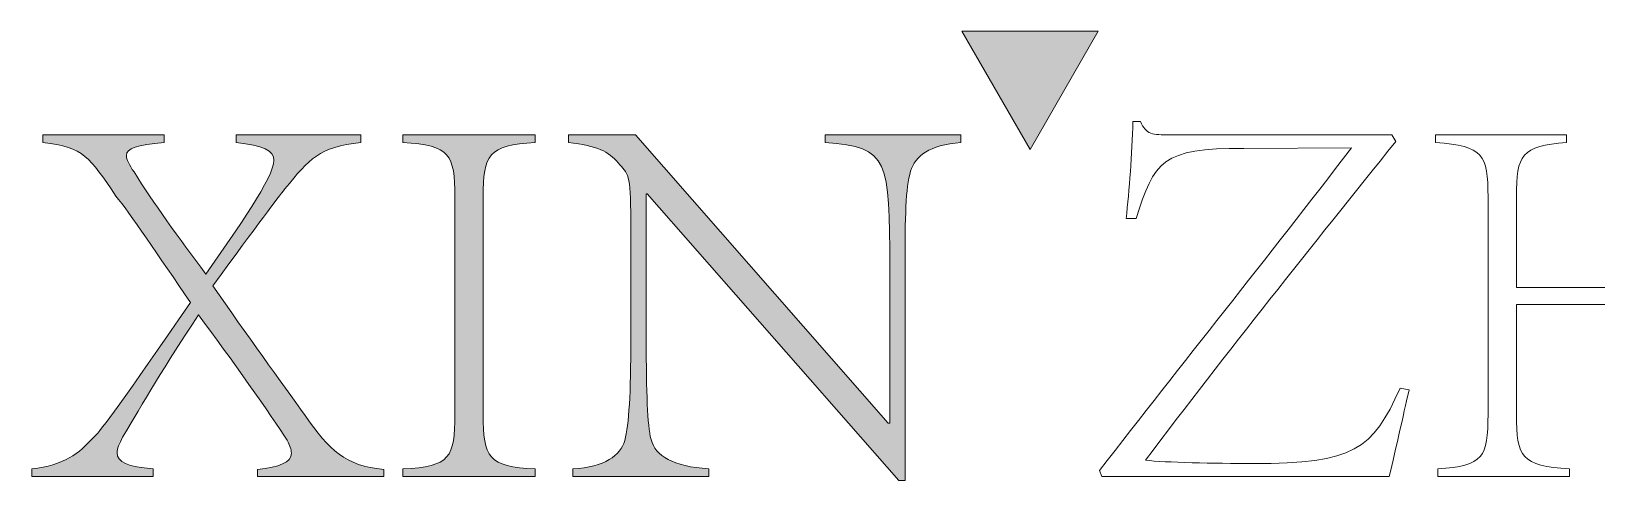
# Model space of a CAD drawing. Header units: inches. Extents: x -3272461 to -2504170, y 403793 to 1071042.
# Drawn here: x -2974994 to -2973980, y 892658 to 892950 of the extents above; entities that cross this region are included whole.
import ezdxf

# ---------------------------------------------------------------- set-up
doc = ezdxf.new("R2010")
doc.units = ezdxf.units.IN
doc.header["$LTSCALE"] = 1000
doc.header["$MEASUREMENT"] = 0
doc.layers.get('0').update_dxf_attribs({"lineweight": 18})

msp = doc.modelspace()

# ---------------------------------------------------------------- hatches: boundary and pattern name
msp.add_hatch(color=256).paths.add_polyline_path([(-2974302.5, 892950), (-2974346.7, 892873.3), (-2974391, 892950)], flags=0)
h = msp.add_hatch(color=256)
edge = h.paths.add_edge_path(flags=0)
edge.add_spline(control_points=[(-2974642.9, 892661.3), (-2974642.9, 892661.3), (-2974642.9, 892666.3), (-2974642.9, 892666.3)], knot_values=[0, 0, 0, 0, 4.960938, 4.960938, 4.960938, 4.960938], weights=[1, 1, 1, 1], degree=3, periodic=0)
edge.add_spline(control_points=[(-2974642.9, 892666.3), (-2974622, 892667.7), (-2974612.1, 892674.8), (-2974609.2, 892684.7)], knot_values=[0, 0, 0, 0, 40.899243, 40.899243, 40.899243, 40.899243], weights=[1, 1, 1, 1], degree=3, periodic=0)
edge.add_spline(control_points=[(-2974609.2, 892684.7), (-2974606.4, 892695.3), (-2974605.3, 892714.8), (-2974605.3, 892750.5)], knot_values=[0, 0, 0, 0, 66.07788, 66.07788, 66.07788, 66.07788], weights=[1, 1, 1, 1], degree=3, periodic=0)
edge.add_spline(control_points=[(-2974605.3, 892750.5), (-2974605.3, 892750.5), (-2974605.3, 892827.3), (-2974605.3, 892827.3)], knot_values=[0, 0, 0, 0, 76.808404, 76.808404, 76.808404, 76.808404], weights=[1, 1, 1, 1], degree=3, periodic=0)
edge.add_spline(control_points=[(-2974605.3, 892827.3), (-2974605.3, 892858.8), (-2974607.1, 892857), (-2974613.5, 892864.8)], knot_values=[0, 0, 0, 0, 39.685295, 39.685295, 39.685295, 39.685295], weights=[1, 1, 1, 1], degree=3, periodic=0)
edge.add_spline(control_points=[(-2974613.5, 892864.8), (-2974619.5, 892871.9), (-2974626.9, 892875.8), (-2974645.7, 892877.9)], knot_values=[0, 0, 0, 0, 35.704408, 35.704408, 35.704408, 35.704408], weights=[1, 1, 1, 1], degree=3, periodic=0)
edge.add_spline(control_points=[(-2974645.7, 892877.9), (-2974645.7, 892877.9), (-2974645.7, 892882.9), (-2974645.7, 892882.9)], knot_values=[0, 0, 0, 0, 4.960938, 4.960938, 4.960938, 4.960938], weights=[1, 1, 1, 1], degree=3, periodic=0)
edge.add_spline(control_points=[(-2974645.7, 892882.9), (-2974645.7, 892882.9), (-2974602.2, 892882.9), (-2974602.2, 892882.9)], knot_values=[0, 0, 0, 0, 43.528781, 43.528781, 43.528781, 43.528781], weights=[1, 1, 1, 1], degree=3, periodic=0)
edge.add_spline(control_points=[(-2974602.2, 892882.9), (-2974602.2, 892882.9), (-2974438.6, 892696), (-2974438.6, 892696)], knot_values=[0, 0, 0, 0, 248.309224, 248.309224, 248.309224, 248.309224], weights=[1, 1, 1, 1], degree=3, periodic=0)
edge.add_spline(control_points=[(-2974438.6, 892696), (-2974438.6, 892696), (-2974437.6, 892696), (-2974437.6, 892696)], knot_values=[0, 0, 0, 0, 1.06798, 1.06798, 1.06798, 1.06798], weights=[1, 1, 1, 1], degree=3, periodic=0)
edge.add_spline(control_points=[(-2974437.6, 892696), (-2974437.6, 892696), (-2974437.6, 892796.9), (-2974437.6, 892796.9)], knot_values=[0, 0, 0, 0, 100.872396, 100.872396, 100.872396, 100.872396], weights=[1, 1, 1, 1], degree=3, periodic=0)
edge.add_spline(control_points=[(-2974437.6, 892796.9), (-2974437.6, 892865.9), (-2974437.9, 892875.1), (-2974479.3, 892877.9)], knot_values=[0, 0, 0, 0, 107.785617, 107.785617, 107.785617, 107.785617], weights=[1, 1, 1, 1], degree=3, periodic=0)
edge.add_spline(control_points=[(-2974479.3, 892877.9), (-2974479.3, 892877.9), (-2974479.3, 892882.9), (-2974479.3, 892882.9)], knot_values=[0, 0, 0, 0, 4.960938, 4.960938, 4.960938, 4.960938], weights=[1, 1, 1, 1], degree=3, periodic=0)
edge.add_spline(control_points=[(-2974479.3, 892882.9), (-2974479.3, 892882.9), (-2974391.6, 892882.9), (-2974391.6, 892882.9)], knot_values=[0, 0, 0, 0, 87.763807, 87.763807, 87.763807, 87.763807], weights=[1, 1, 1, 1], degree=3, periodic=0)
edge.add_spline(control_points=[(-2974391.6, 892882.9), (-2974391.6, 892882.9), (-2974391.6, 892877.9), (-2974391.6, 892877.9)], knot_values=[0, 0, 0, 0, 4.960938, 4.960938, 4.960938, 4.960938], weights=[1, 1, 1, 1], degree=3, periodic=0)
edge.add_spline(control_points=[(-2974391.6, 892877.9), (-2974412.1, 892876.1), (-2974420.9, 892869.4), (-2974424.1, 892859.2)], knot_values=[0, 0, 0, 0, 40.103089, 40.103089, 40.103089, 40.103089], weights=[1, 1, 1, 1], degree=3, periodic=0)
edge.add_spline(control_points=[(-2974424.1, 892859.2), (-2974427.3, 892848.2), (-2974427.7, 892830.2), (-2974427.7, 892796.9)], knot_values=[0, 0, 0, 0, 62.536458, 62.536458, 62.536458, 62.536458], weights=[1, 1, 1, 1], degree=3, periodic=0)
edge.add_spline(control_points=[(-2974427.7, 892796.9), (-2974427.7, 892796.9), (-2974427.7, 892658.8), (-2974427.7, 892658.8)], knot_values=[0, 0, 0, 0, 138.044976, 138.044976, 138.044976, 138.044976], weights=[1, 1, 1, 1], degree=3, periodic=0)
edge.add_spline(control_points=[(-2974427.7, 892658.8), (-2974427.7, 892658.8), (-2974431.6, 892658.8), (-2974431.6, 892658.8)], knot_values=[0, 0, 0, 0, 3.892958, 3.892958, 3.892958, 3.892958], weights=[1, 1, 1, 1], degree=3, periodic=0)
edge.add_spline(control_points=[(-2974431.6, 892658.8), (-2974431.6, 892658.8), (-2974594.7, 892844.7), (-2974594.7, 892844.7)], knot_values=[0, 0, 0, 0, 247.291949, 247.291949, 247.291949, 247.291949], weights=[1, 1, 1, 1], degree=3, periodic=0)
edge.add_spline(control_points=[(-2974594.7, 892844.7), (-2974594.7, 892844.7), (-2974595.4, 892844.7), (-2974595.4, 892844.7)], knot_values=[0, 0, 0, 0, 0.706245, 0.706245, 0.706245, 0.706245], weights=[1, 1, 1, 1], degree=3, periodic=0)
edge.add_spline(control_points=[(-2974595.4, 892844.7), (-2974595.4, 892844.7), (-2974595.4, 892750.5), (-2974595.4, 892750.5)], knot_values=[0, 0, 0, 0, 94.15446, 94.15446, 94.15446, 94.15446], weights=[1, 1, 1, 1], degree=3, periodic=0)
edge.add_spline(control_points=[(-2974595.4, 892750.5), (-2974595.1, 892714.8), (-2974594.7, 892695.3), (-2974592.2, 892685.4)], knot_values=[0, 0, 0, 0, 65.279462, 65.279462, 65.279462, 65.279462], weights=[1, 1, 1, 1], degree=3, periodic=0)
edge.add_spline(control_points=[(-2974592.2, 892685.4), (-2974589.1, 892674.4), (-2974578.4, 892668), (-2974554.7, 892666.3)], knot_values=[0, 0, 0, 0, 44.918978, 44.918978, 44.918978, 44.918978], weights=[1, 1, 1, 1], degree=3, periodic=0)
edge.add_spline(control_points=[(-2974554.7, 892666.3), (-2974554.7, 892666.3), (-2974554.7, 892661.3), (-2974554.7, 892661.3)], knot_values=[0, 0, 0, 0, 4.960938, 4.960938, 4.960938, 4.960938], weights=[1, 1, 1, 1], degree=3, periodic=0)
edge.add_spline(control_points=[(-2974554.7, 892661.3), (-2974554.7, 892661.3), (-2974642.9, 892661.3), (-2974642.9, 892661.3)], knot_values=[0, 0, 0, 0, 88.125543, 88.125543, 88.125543, 88.125543], weights=[1, 1, 1, 1], degree=3, periodic=0)
edge = h.paths.add_edge_path(flags=0)
edge.add_spline(control_points=[(-2974752.9, 892661.3), (-2974752.9, 892661.3), (-2974752.9, 892666.3), (-2974752.9, 892666.3)], knot_values=[0, 0, 0, 0, 4.960938, 4.960938, 4.960938, 4.960938], weights=[1, 1, 1, 1], degree=3, periodic=0)
edge.add_spline(control_points=[(-2974752.9, 892666.3), (-2974722.1, 892667.7), (-2974719.3, 892673.7), (-2974719.3, 892701.7)], knot_values=[0, 0, 0, 0, 58.826532, 58.826532, 58.826532, 58.826532], weights=[1, 1, 1, 1], degree=3, periodic=0)
edge.add_spline(control_points=[(-2974719.3, 892701.7), (-2974719.3, 892701.7), (-2974719.3, 892842.5), (-2974719.3, 892842.5)], knot_values=[0, 0, 0, 0, 140.852729, 140.852729, 140.852729, 140.852729], weights=[1, 1, 1, 1], degree=3, periodic=0)
edge.add_spline(control_points=[(-2974719.3, 892842.5), (-2974719.3, 892870.1), (-2974722.1, 892876.1), (-2974752.9, 892877.9)], knot_values=[0, 0, 0, 0, 58.615989, 58.615989, 58.615989, 58.615989], weights=[1, 1, 1, 1], degree=3, periodic=0)
edge.add_spline(control_points=[(-2974752.9, 892877.9), (-2974752.9, 892877.9), (-2974752.9, 892882.9), (-2974752.9, 892882.9)], knot_values=[0, 0, 0, 0, 4.960938, 4.960938, 4.960938, 4.960938], weights=[1, 1, 1, 1], degree=3, periodic=0)
edge.add_spline(control_points=[(-2974752.9, 892882.9), (-2974752.9, 892882.9), (-2974667.3, 892882.9), (-2974667.3, 892882.9)], knot_values=[0, 0, 0, 0, 85.645074, 85.645074, 85.645074, 85.645074], weights=[1, 1, 1, 1], degree=3, periodic=0)
edge.add_spline(control_points=[(-2974667.3, 892882.9), (-2974667.3, 892882.9), (-2974667.3, 892877.9), (-2974667.3, 892877.9)], knot_values=[0, 0, 0, 0, 4.960938, 4.960938, 4.960938, 4.960938], weights=[1, 1, 1, 1], degree=3, periodic=0)
edge.add_spline(control_points=[(-2974667.3, 892877.9), (-2974697.7, 892876.1), (-2974700.9, 892870.1), (-2974700.9, 892842.5)], knot_values=[0, 0, 0, 0, 58.517952, 58.517952, 58.517952, 58.517952], weights=[1, 1, 1, 1], degree=3, periodic=0)
edge.add_spline(control_points=[(-2974700.9, 892842.5), (-2974700.9, 892842.5), (-2974700.9, 892701.7), (-2974700.9, 892701.7)], knot_values=[0, 0, 0, 0, 140.852729, 140.852729, 140.852729, 140.852729], weights=[1, 1, 1, 1], degree=3, periodic=0)
edge.add_spline(control_points=[(-2974700.9, 892701.7), (-2974700.9, 892673.7), (-2974697.7, 892667.7), (-2974667.3, 892666.3)], knot_values=[0, 0, 0, 0, 58.72815, 58.72815, 58.72815, 58.72815], weights=[1, 1, 1, 1], degree=3, periodic=0)
edge.add_spline(control_points=[(-2974667.3, 892666.3), (-2974667.3, 892666.3), (-2974667.3, 892661.3), (-2974667.3, 892661.3)], knot_values=[0, 0, 0, 0, 4.960938, 4.960938, 4.960938, 4.960938], weights=[1, 1, 1, 1], degree=3, periodic=0)
edge.add_spline(control_points=[(-2974667.3, 892661.3), (-2974667.3, 892661.3), (-2974752.9, 892661.3), (-2974752.9, 892661.3)], knot_values=[0, 0, 0, 0, 85.645074, 85.645074, 85.645074, 85.645074], weights=[1, 1, 1, 1], degree=3, periodic=0)
edge = h.paths.add_edge_path(flags=0)
edge.add_spline(control_points=[(-2974986.1, 892877.9), (-2974986.1, 892877.9), (-2974986.1, 892882.9), (-2974986.1, 892882.9)], knot_values=[0, 0, 0, 0, 4.960938, 4.960938, 4.960938, 4.960938], weights=[1, 1, 1, 1], degree=3, periodic=0)
edge.add_spline(control_points=[(-2974986.1, 892882.9), (-2974986.1, 892882.9), (-2974907.5, 892882.9), (-2974907.5, 892882.9)], knot_values=[0, 0, 0, 0, 78.582628, 78.582628, 78.582628, 78.582628], weights=[1, 1, 1, 1], degree=3, periodic=0)
edge.add_spline(control_points=[(-2974907.5, 892882.9), (-2974907.5, 892882.9), (-2974907.5, 892877.9), (-2974907.5, 892877.9)], knot_values=[0, 0, 0, 0, 4.960938, 4.960938, 4.960938, 4.960938], weights=[1, 1, 1, 1], degree=3, periodic=0)
edge.add_spline(control_points=[(-2974907.5, 892877.9), (-2974925.2, 892876.1), (-2974931.9, 892874.4), (-2974931.9, 892869.4), (-2974931.9, 892867), (-2974930.2, 892863.4), (-2974927, 892858.8)], knot_values=[0, 0, 0, 0, 19.688689, 19.688689, 19.688689, 39.377378, 39.377378, 39.377378, 39.377378], weights=[1, 1, 1, 1, 1, 1, 1], degree=3, periodic=0)
edge.add_spline(control_points=[(-2974927, 892858.8), (-2974914.6, 892838.6), (-2974898, 892816.3), (-2974880.6, 892792.6)], knot_values=[0, 0, 0, 0, 80.82147, 80.82147, 80.82147, 80.82147], weights=[1, 1, 1, 1], degree=3, periodic=0)
edge.add_spline(control_points=[(-2974880.6, 892792.6), (-2974859.8, 892822), (-2974836.4, 892855.6), (-2974836.4, 892866.2), (-2974836.4, 892873), (-2974843.5, 892875.8), (-2974860.8, 892877.9)], knot_values=[0, 0, 0, 0, 57.853565, 57.853565, 57.853565, 115.70713, 115.70713, 115.70713, 115.70713], weights=[1, 1, 1, 1, 1, 1, 1], degree=3, periodic=0)
edge.add_spline(control_points=[(-2974860.8, 892877.9), (-2974860.8, 892877.9), (-2974860.8, 892882.9), (-2974860.8, 892882.9)], knot_values=[0, 0, 0, 0, 4.960938, 4.960938, 4.960938, 4.960938], weights=[1, 1, 1, 1], degree=3, periodic=0)
edge.add_spline(control_points=[(-2974860.8, 892882.9), (-2974860.8, 892882.9), (-2974780.1, 892882.9), (-2974780.1, 892882.9)], knot_values=[0, 0, 0, 0, 80.684136, 80.684136, 80.684136, 80.684136], weights=[1, 1, 1, 1], degree=3, periodic=0)
edge.add_spline(control_points=[(-2974780.1, 892882.9), (-2974780.1, 892882.9), (-2974780.1, 892877.9), (-2974780.1, 892877.9)], knot_values=[0, 0, 0, 0, 4.960938, 4.960938, 4.960938, 4.960938], weights=[1, 1, 1, 1], degree=3, periodic=0)
edge.add_spline(control_points=[(-2974780.1, 892877.9), (-2974807.4, 892874.7), (-2974813, 892867.7), (-2974829.3, 892847.8)], knot_values=[0, 0, 0, 0, 59.979828, 59.979828, 59.979828, 59.979828], weights=[1, 1, 1, 1], degree=3, periodic=0)
edge.add_spline(control_points=[(-2974829.3, 892847.8), (-2974834.3, 892841.5), (-2974845.9, 892826.3), (-2974876, 892784.9)], knot_values=[0, 0, 0, 0, 78.414223, 78.414223, 78.414223, 78.414223], weights=[1, 1, 1, 1], degree=3, periodic=0)
edge.add_spline(control_points=[(-2974876, 892784.9), (-2974854.4, 892754.1), (-2974831.4, 892721.8), (-2974816.2, 892701)], knot_values=[0, 0, 0, 0, 103.035853, 103.035853, 103.035853, 103.035853], weights=[1, 1, 1, 1], degree=3, periodic=0)
edge.add_spline(control_points=[(-2974816.2, 892701), (-2974800.3, 892678.3), (-2974790.4, 892668.4), (-2974765.3, 892665.9)], knot_values=[0, 0, 0, 0, 64.517635, 64.517635, 64.517635, 64.517635], weights=[1, 1, 1, 1], degree=3, periodic=0)
edge.add_spline(control_points=[(-2974765.3, 892665.9), (-2974765.3, 892665.9), (-2974765.3, 892661.3), (-2974765.3, 892661.3)], knot_values=[0, 0, 0, 0, 4.616428, 4.616428, 4.616428, 4.616428], weights=[1, 1, 1, 1], degree=3, periodic=0)
edge.add_spline(control_points=[(-2974765.3, 892661.3), (-2974765.3, 892661.3), (-2974847, 892661.3), (-2974847, 892661.3)], knot_values=[0, 0, 0, 0, 81.752116, 81.752116, 81.752116, 81.752116], weights=[1, 1, 1, 1], degree=3, periodic=0)
edge.add_spline(control_points=[(-2974847, 892661.3), (-2974847, 892661.3), (-2974847, 892665.9), (-2974847, 892665.9)], knot_values=[0, 0, 0, 0, 4.616428, 4.616428, 4.616428, 4.616428], weights=[1, 1, 1, 1], degree=3, periodic=0)
edge.add_spline(control_points=[(-2974847, 892665.9), (-2974832.9, 892667.7), (-2974825.1, 892670.2), (-2974825.1, 892676.5), (-2974825.1, 892679), (-2974826.1, 892681.5), (-2974827.9, 892685)], knot_values=[0, 0, 0, 0, 17.689676, 17.689676, 17.689676, 35.379351, 35.379351, 35.379351, 35.379351], weights=[1, 1, 1, 1, 1, 1, 1], degree=3, periodic=0)
edge.add_spline(control_points=[(-2974827.9, 892685), (-2974837.8, 892700.6), (-2974864.7, 892738.5), (-2974885.2, 892766.1)], knot_values=[0, 0, 0, 0, 99.294001, 99.294001, 99.294001, 99.294001], weights=[1, 1, 1, 1], degree=3, periodic=0)
edge.add_spline(control_points=[(-2974885.2, 892766.1), (-2974906.8, 892733.9), (-2974921.7, 892708.4), (-2974934.4, 892686.8)], knot_values=[0, 0, 0, 0, 93.311841, 93.311841, 93.311841, 93.311841], weights=[1, 1, 1, 1], degree=3, periodic=0)
edge.add_spline(control_points=[(-2974934.4, 892686.8), (-2974936.5, 892682.6), (-2974938, 892679.4), (-2974938, 892676.9), (-2974938, 892670.5), (-2974931.2, 892667.7), (-2974914.6, 892666.3)], knot_values=[0, 0, 0, 0, 19.26548, 19.26548, 19.26548, 38.53096, 38.53096, 38.53096, 38.53096], weights=[1, 1, 1, 1, 1, 1, 1], degree=3, periodic=0)
edge.add_spline(control_points=[(-2974914.6, 892666.3), (-2974914.6, 892666.3), (-2974914.6, 892661.3), (-2974914.6, 892661.3)], knot_values=[0, 0, 0, 0, 4.960938, 4.960938, 4.960938, 4.960938], weights=[1, 1, 1, 1], degree=3, periodic=0)
edge.add_spline(control_points=[(-2974914.6, 892661.3), (-2974914.6, 892661.3), (-2974993.2, 892661.3), (-2974993.2, 892661.3)], knot_values=[0, 0, 0, 0, 78.582628, 78.582628, 78.582628, 78.582628], weights=[1, 1, 1, 1], degree=3, periodic=0)
edge.add_spline(control_points=[(-2974993.2, 892661.3), (-2974993.2, 892661.3), (-2974993.2, 892666.3), (-2974993.2, 892666.3)], knot_values=[0, 0, 0, 0, 4.960938, 4.960938, 4.960938, 4.960938], weights=[1, 1, 1, 1], degree=3, periodic=0)
edge.add_spline(control_points=[(-2974993.2, 892666.3), (-2974972.3, 892668.8), (-2974963.1, 892675.8), (-2974952.5, 892687.5)], knot_values=[0, 0, 0, 0, 47.196175, 47.196175, 47.196175, 47.196175], weights=[1, 1, 1, 1], degree=3, periodic=0)
edge.add_spline(control_points=[(-2974952.5, 892687.5), (-2974948.9, 892690.4), (-2974933.4, 892711.6), (-2974890.5, 892774.2)], knot_values=[0, 0, 0, 0, 106.622788, 106.622788, 106.622788, 106.622788], weights=[1, 1, 1, 1], degree=3, periodic=0)
edge.add_spline(control_points=[(-2974890.5, 892774.2), (-2974910.7, 892804), (-2974930.2, 892832.6), (-2974938.7, 892843.2)], knot_values=[0, 0, 0, 0, 84.156517, 84.156517, 84.156517, 84.156517], weights=[1, 1, 1, 1], degree=3, periodic=0)
edge.add_spline(control_points=[(-2974938.7, 892843.2), (-2974956.4, 892868.7), (-2974958.9, 892874.7), (-2974986.1, 892877.9)], knot_values=[0, 0, 0, 0, 61.899373, 61.899373, 61.899373, 61.899373], weights=[1, 1, 1, 1], degree=3, periodic=0)

# ---------------------------------------------------------------- linework, layer by layer
for p, q in [((-2974346.7, 892873.3), (-2974391, 892950)), ((-2974391, 892950), (-2974302.5, 892950)), ((-2974302.5, 892950), (-2974346.7, 892873.3)), ((-2974986.1, 892882.9), (-2974986.1, 892877.9)), ((-2974907.5, 892882.9), (-2974907.5, 892877.9)), ((-2974860.8, 892882.9), (-2974860.8, 892877.9)), ((-2974780.1, 892882.9), (-2974780.1, 892877.9)), ((-2974752.9, 892882.9), (-2974752.9, 892877.9)), ((-2974667.3, 892882.9), (-2974667.3, 892877.9)), ((-2974645.7, 892882.9), (-2974645.7, 892877.9)), ((-2974479.3, 892882.9), (-2974479.3, 892877.9)), ((-2974391.6, 892882.9), (-2974391.6, 892877.9)), ((-2974084.1, 892882.9), (-2974084.1, 892877.9)), ((-2973999.2, 892882.9), (-2973999.2, 892877.9)), ((-2974719.3, 892842.5), (-2974719.3, 892701.7)), ((-2974700.9, 892842.5), (-2974700.9, 892701.7)), ((-2974595.4, 892844.7), (-2974595.4, 892750.5)), ((-2974050.1, 892842.5), (-2974050.1, 892701.7)), ((-2974031.7, 892842.5), (-2974031.7, 892783.8)), ((-2974605.3, 892827.3), (-2974605.3, 892750.5)), ((-2974437.6, 892796.9), (-2974437.6, 892696)), ((-2974427.7, 892796.9), (-2974427.7, 892658.8)), ((-2974031.7, 892772.8), (-2974031.7, 892701.7)), ((-2974993.2, 892666.3), (-2974993.2, 892661.3)), ((-2974914.6, 892666.3), (-2974914.6, 892661.3)), ((-2974847, 892665.9), (-2974847, 892661.3)), ((-2974765.3, 892665.9), (-2974765.3, 892661.3)), ((-2974752.9, 892666.3), (-2974752.9, 892661.3)), ((-2974667.3, 892666.3), (-2974667.3, 892661.3)), ((-2974642.9, 892666.3), (-2974642.9, 892661.3)), ((-2974554.7, 892666.3), (-2974554.7, 892661.3)), ((-2974082.7, 892666.3), (-2974082.7, 892661.3)), ((-2973997.4, 892666.3), (-2973997.4, 892661.3))]:
    msp.add_line(p, q)
for points in [[(-2974284.4, 892828.7), (-2974282.6, 892846.8), (-2974280.5, 892870.5), (-2974280.1, 892891.4)], [(-2974280.1, 892891.4), (-2974280.1, 892891.4), (-2974275.2, 892891.4), (-2974275.2, 892891.4)], [(-2974275.2, 892891.4), (-2974273.4, 892887.5), (-2974271.6, 892885.3), (-2974268.5, 892883.9)], [(-2974986.1, 892882.9), (-2974986.1, 892882.9), (-2974907.5, 892882.9), (-2974907.5, 892882.9)], [(-2974860.8, 892882.9), (-2974860.8, 892882.9), (-2974780.1, 892882.9), (-2974780.1, 892882.9)], [(-2974752.9, 892882.9), (-2974752.9, 892882.9), (-2974667.3, 892882.9), (-2974667.3, 892882.9)], [(-2974645.7, 892882.9), (-2974645.7, 892882.9), (-2974602.2, 892882.9), (-2974602.2, 892882.9)], [(-2974602.2, 892882.9), (-2974602.2, 892882.9), (-2974438.6, 892696), (-2974438.6, 892696)], [(-2974479.3, 892882.9), (-2974479.3, 892882.9), (-2974391.6, 892882.9), (-2974391.6, 892882.9)], [(-2974268.5, 892883.9), (-2974265.6, 892882.9), (-2974261.7, 892882.9), (-2974256.4, 892882.9)], [(-2974256.4, 892882.9), (-2974256.4, 892882.9), (-2974112.4, 892882.9), (-2974112.4, 892882.9)], [(-2974112.4, 892882.9), (-2974112.4, 892882.9), (-2974109.9, 892878.6), (-2974109.9, 892878.6)], [(-2974084.1, 892882.9), (-2974084.1, 892882.9), (-2973999.2, 892882.9), (-2973999.2, 892882.9)], [(-2974938.7, 892843.2), (-2974956.4, 892868.7), (-2974958.9, 892874.7), (-2974986.1, 892877.9)], [(-2974780.1, 892877.9), (-2974807.4, 892874.7), (-2974813, 892867.7), (-2974829.3, 892847.8)], [(-2974719.3, 892842.5), (-2974719.3, 892870.1), (-2974722.1, 892876.1), (-2974752.9, 892877.9)], [(-2974667.3, 892877.9), (-2974697.7, 892876.1), (-2974700.9, 892870.1), (-2974700.9, 892842.5)], [(-2974613.5, 892864.8), (-2974619.5, 892871.9), (-2974626.9, 892875.8), (-2974645.7, 892877.9)], [(-2974437.6, 892796.9), (-2974437.6, 892865.9), (-2974437.9, 892875.1), (-2974479.3, 892877.9)], [(-2974391.6, 892877.9), (-2974412.1, 892876.1), (-2974420.9, 892869.4), (-2974424.1, 892859.2)], [(-2974301.7, 892665.2), (-2974248.3, 892734.6), (-2974193.1, 892802.9), (-2974138.6, 892874.4)], [(-2974208.3, 892874), (-2974261.4, 892874.4), (-2974266.3, 892865.5), (-2974278, 892828.7)], [(-2974109.9, 892878.6), (-2974164.1, 892810.7), (-2974218.9, 892742.4), (-2974272, 892671.9)], [(-2974138.6, 892874.4), (-2974138.6, 892874.4), (-2974208.3, 892874), (-2974208.3, 892874)], [(-2974050.1, 892842.5), (-2974050.1, 892870.1), (-2974053, 892875.5), (-2974084.1, 892877.9)], [(-2973999.2, 892877.9), (-2974028.5, 892875.5), (-2974031.7, 892870.1), (-2974031.7, 892842.5)], [(-2974605.3, 892827.3), (-2974605.3, 892858.8), (-2974607.1, 892857), (-2974613.5, 892864.8)], [(-2974927, 892858.8), (-2974914.6, 892838.6), (-2974898, 892816.3), (-2974880.6, 892792.6)], [(-2974424.1, 892859.2), (-2974427.3, 892848.2), (-2974427.7, 892830.2), (-2974427.7, 892796.9)], [(-2974890.5, 892774.2), (-2974910.7, 892804), (-2974930.2, 892832.6), (-2974938.7, 892843.2)], [(-2974829.3, 892847.8), (-2974834.3, 892841.5), (-2974845.9, 892826.3), (-2974876, 892784.9)], [(-2974431.6, 892658.8), (-2974431.6, 892658.8), (-2974594.7, 892844.7), (-2974594.7, 892844.7)], [(-2974594.7, 892844.7), (-2974594.7, 892844.7), (-2974595.4, 892844.7), (-2974595.4, 892844.7)], [(-2974278, 892828.7), (-2974278, 892828.7), (-2974284.4, 892828.7), (-2974284.4, 892828.7)], [(-2974876, 892784.9), (-2974854.4, 892754.1), (-2974831.4, 892721.8), (-2974816.2, 892701)], [(-2974031.7, 892783.8), (-2974031.7, 892783.8), (-2973882.4, 892783.8), (-2973882.4, 892783.8)], [(-2974952.5, 892687.5), (-2974948.9, 892690.4), (-2974933.4, 892711.6), (-2974890.5, 892774.2)], [(-2973882.4, 892772.8), (-2973882.4, 892772.8), (-2974031.7, 892772.8), (-2974031.7, 892772.8)], [(-2974885.2, 892766.1), (-2974906.8, 892733.9), (-2974921.7, 892708.4), (-2974934.4, 892686.8)], [(-2974827.9, 892685), (-2974837.8, 892700.6), (-2974864.7, 892738.5), (-2974885.2, 892766.1)], [(-2974609.2, 892684.7), (-2974606.4, 892695.3), (-2974605.3, 892714.8), (-2974605.3, 892750.5)], [(-2974595.4, 892750.5), (-2974595.1, 892714.8), (-2974594.7, 892695.3), (-2974592.2, 892685.4)], [(-2974107.1, 892718.7), (-2974107.1, 892718.7), (-2974101.1, 892717.6), (-2974101.1, 892717.6)], [(-2974101.1, 892717.6), (-2974103.5, 892708.4), (-2974109.9, 892678.3), (-2974114.2, 892661.3)], [(-2974816.2, 892701), (-2974800.3, 892678.3), (-2974790.4, 892668.4), (-2974765.3, 892665.9)], [(-2974752.9, 892666.3), (-2974722.1, 892667.7), (-2974719.3, 892673.7), (-2974719.3, 892701.7)], [(-2974700.9, 892701.7), (-2974700.9, 892673.7), (-2974697.7, 892667.7), (-2974667.3, 892666.3)], [(-2974082.7, 892666.3), (-2974053, 892668.4), (-2974050.1, 892673.7), (-2974050.1, 892701.7)], [(-2974031.7, 892701.7), (-2974031.7, 892673.7), (-2974028.5, 892668.4), (-2973997.4, 892666.3)], [(-2974993.2, 892666.3), (-2974972.3, 892668.8), (-2974963.1, 892675.8), (-2974952.5, 892687.5)], [(-2974438.6, 892696), (-2974438.6, 892696), (-2974437.6, 892696), (-2974437.6, 892696)], [(-2974642.9, 892666.3), (-2974622, 892667.7), (-2974612.1, 892674.8), (-2974609.2, 892684.7)], [(-2974592.2, 892685.4), (-2974589.1, 892674.4), (-2974578.4, 892668), (-2974554.7, 892666.3)], [(-2974914.6, 892661.3), (-2974914.6, 892661.3), (-2974993.2, 892661.3), (-2974993.2, 892661.3)], [(-2974765.3, 892661.3), (-2974765.3, 892661.3), (-2974847, 892661.3), (-2974847, 892661.3)], [(-2974667.3, 892661.3), (-2974667.3, 892661.3), (-2974752.9, 892661.3), (-2974752.9, 892661.3)], [(-2974554.7, 892661.3), (-2974554.7, 892661.3), (-2974642.9, 892661.3), (-2974642.9, 892661.3)], [(-2974427.7, 892658.8), (-2974427.7, 892658.8), (-2974431.6, 892658.8), (-2974431.6, 892658.8)], [(-2974300.3, 892661.3), (-2974300.3, 892661.3), (-2974301.7, 892665.2), (-2974301.7, 892665.2)], [(-2974114.2, 892661.3), (-2974114.2, 892661.3), (-2974300.3, 892661.3), (-2974300.3, 892661.3)], [(-2973997.4, 892661.3), (-2973997.4, 892661.3), (-2974082.7, 892661.3), (-2974082.7, 892661.3)]]:
    msp.add_open_spline(points, degree=3)
for points, knots in [([(-2974907.5, 892877.9), (-2974925.2, 892876.1), (-2974931.9, 892874.4), (-2974931.9, 892869.4), (-2974931.9, 892867), (-2974930.2, 892863.4), (-2974927, 892858.8)], [0, 0, 0, 0, 19.349545, 19.349545, 19.349545, 38.69909, 38.69909, 38.69909, 38.69909]), ([(-2974880.6, 892792.6), (-2974859.8, 892822), (-2974836.4, 892855.6), (-2974836.4, 892866.2), (-2974836.4, 892873), (-2974843.5, 892875.8), (-2974860.8, 892877.9)], [0, 0, 0, 0, 57.381056, 57.381056, 57.381056, 114.762112, 114.762112, 114.762112, 114.762112]), ([(-2974272, 892671.9), (-2974259.3, 892670.5), (-2974227.4, 892669.8), (-2974202.3, 892669.8), (-2974136.8, 892669.8), (-2974124.8, 892678.7), (-2974107.1, 892718.7)], [0, 0, 0, 0, 92.654103, 92.654103, 92.654103, 185.308205, 185.308205, 185.308205, 185.308205]), ([(-2974934.4, 892686.8), (-2974936.5, 892682.6), (-2974938, 892679.4), (-2974938, 892676.9), (-2974938, 892670.5), (-2974931.2, 892667.7), (-2974914.6, 892666.3)], [0, 0, 0, 0, 18.914457, 18.914457, 18.914457, 37.828915, 37.828915, 37.828915, 37.828915]), ([(-2974847, 892665.9), (-2974832.9, 892667.7), (-2974825.1, 892670.2), (-2974825.1, 892676.5), (-2974825.1, 892679), (-2974826.1, 892681.5), (-2974827.9, 892685)], [0, 0, 0, 0, 17.354442, 17.354442, 17.354442, 34.708884, 34.708884, 34.708884, 34.708884])]:
    msp.add_open_spline(points, degree=3, knots=knots)

doc.saveas('drawing.dxf')
